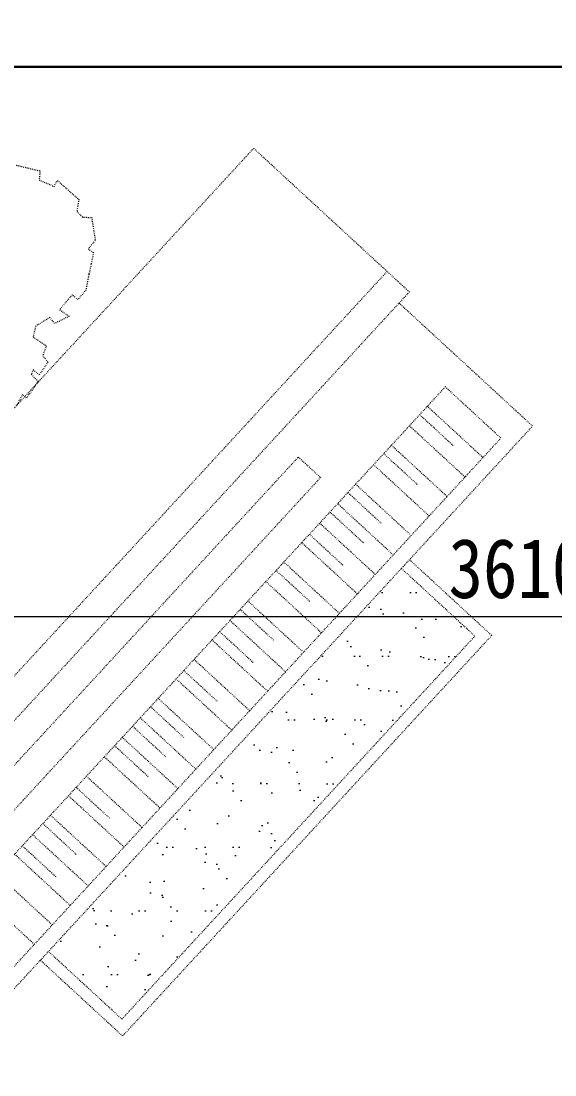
# Model space of a CAD drawing. Header units: millimetres. Extents: x -41640 to 3079702, y -5257903 to 68462.
# Drawn here: x 3955 to 4851, y 10495 to 12263 of the extents above; entities that cross this region are included whole.
import ezdxf

# ---------------------------------------------------------------- set-up
doc = ezdxf.new("R2010")
doc.units = ezdxf.units.MM
doc.header["$LTSCALE"] = 10
doc.linetypes.add('ACAD_ISO03W100', pattern=[30, 12, -18])
doc.linetypes.add('CONTINOUS', pattern=[0])
doc.layers.get('0').update_dxf_attribs({"color": 255})
doc.layers.get('Defpoints').update_dxf_attribs({"color": 255})
for name, color, linetype, lineweight in [('1强弱电插座尺寸', 5, 'Continuous', 0), ('1强电插座布线图', 1, 'Continuous', 30), ('浅线', 251, 'CONTINOUS', 0)]:
    doc.layers.add(name, color=color, linetype=linetype, lineweight=lineweight)
doc.styles.add('夏建东', font='', dxfattribs={"width": 0.85})
doc.styles.get('夏建东').set_extended_font_data('SimSun')
doc.dimstyles.new('g', dxfattribs={"dimtxt": 100, "dimasz": 31, "dimexe": 21, "dimexo": 30, "dimgap": 31, "dimtad": 1, "dimtih": 1, "dimtoh": 1, "dimdec": 0, "dimrnd": 10, "dimdsep": 46, "dimtxsty": '夏建东', "dimblk": 'OBLIQUE', "dimcen": 2.5, "dimdle": 21, "dimclrd": 5, "dimclre": 5, "dimclrt": 5, "dimadec": 0, "dimazin": 0, "dimtfac": 1, "dimtdec": 0, "dimtmove": 2, "dimatfit": 3, "dimldrblk": 'DOT', "dimfxl": 300, "dimlwd": -1, "dimlwe": -1, "dimarcsym": 1})

# ---------------------------------------------------------------- blocks, each defined once
blk = doc.blocks.new('_Oblique')
at = {"color": 0, "linetype": 'ByBlock', "lineweight": -2}
blk.add_line((-0.5, -0.5), (0.5, 0.5), dxfattribs=at)
blk = doc.blocks.new('*D675')
at = {"layer": '1强弱电插座尺寸', "color": 5}
for p, q in [((2982.3, 11263.2), (2982.3, 11284.2)), ((6594.4, 11263.2), (6594.4, 11284.2)), ((6615.4, 11263.2), (2961.3, 11263.2))]:
    blk.add_line(p, q, dxfattribs=at)
at = {"layer": 'Defpoints', "color": 0, "linetype": 'Continuous', "lineweight": 30}
for p in [(2982.3, 11263.2), (6594.4, 11263.2), (2982.3, 11237)]:
    blk.add_point(p, dxfattribs=at)
at = {"layer": '1强弱电插座尺寸', "color": 5, "linetype": 'Continuous', "xscale": 31, "yscale": 31, "zscale": 31, "rotation": 180}
blk.add_blockref('_Oblique', (2982.3, 11263.2), dxfattribs=at)
at = {"layer": '1强弱电插座尺寸', "color": 5, "linetype": 'Continuous', "xscale": 31, "yscale": 31, "zscale": 31}
blk.add_blockref('_Oblique', (6594.4, 11263.2), dxfattribs=at)
at = {"layer": '1强弱电插座尺寸', "color": 5, "linetype": 'Continuous', "lineweight": 30, "insert": (4788.4, 11344.2), "char_height": 100, "attachment_point": 5, "style": '夏建东'}
blk.add_mtext('3610', dxfattribs=at)
blk = doc.blocks.new('_Dot')
at = {"color": 0, "linetype": 'ByBlock', "lineweight": -2}
blk.add_line((-0.5, 0), (-1, 0), dxfattribs=at)
at = {"color": 0, "linetype": 'ByBlock', "const_width": 0.5}
blk.add_lwpolyline([(-0.25, 0, 1), (0.25, 0, 1)], format="xyb", close=True, dxfattribs=at)

msp = doc.modelspace()

# ---------------------------------------------------------------- hatches: boundary and pattern name
at = {"layer": '浅线', "linetype": 'ACAD_ISO03W100', "ltscale": 0.01}
h = msp.add_hatch(dxfattribs=at)
h.set_pattern_fill('粉刷', color=256, scale=0.2, angle=1397.3291, style=0)
h.set_pattern_definition([(99.829, (3423.816, 11233.91), (54.0917, 54.9607), [0, -60.8, 0, -68, 0, -65]), (129.829, (3423.82, 11233.91), (24.463, 130.9815), [0, -32.8, 0, -54.8, 0, -21]), (169.829, (3459.99, 11200.56), (-91.4345, 84.5954), [0, -20, 0, -72, 0, -94]), (179.829, (3459.99, 11200.56), (-64.616, 107.313), [0, -10, 0, -47.2, 0, -54])])
edge = h.paths.add_edge_path()
edge.add_line((4064.2, 10643.5), (4124.3, 10588.2))
edge.add_line((4124.3, 10588.2), (4717, 11231.1))
edge.add_line((4717, 11231.1), (4593.7, 11344.7))
edge.add_line((4593.7, 11344.7), (4001, 10701.8))

# ---------------------------------------------------------------- linework, layer by layer
at = {"layer": '1强电插座布线图', "linetype": 'Continuous', "lineweight": 30}
msp.add_lwpolyline([(6694, 2547.6), (3095.7, 2547.6), (3095.7, 6196.6), (8266.3, 6196.6), (8414.9, 6047.9), (9615.3, 6047.9, 0.414214), (9715.3, 6147.9), (9715.3, 6495.8, 0.414214), (9615.3, 6595.8), (5952, 6595.8), (3191.1, 6595.8, -0.414214), (3091.1, 6695.8), (3091.1, 12186.5), (10674.5, 12186.5, 0.414214), (10774.5, 12286.5), (10774.5, 12419.2, 0.414214), (10674.5, 12519.2), (10272.3, 12519.2)], format="xyb", dxfattribs=at)
at = {"layer": '浅线', "linetype": 'ACAD_ISO03W100', "ltscale": 0.01}
for p, q in [((4345.5, 12049.8, 0), (3278.1, 10892, 0)), ((4606.9, 11808.8, 0), (4345.5, 12049.8, 0)), ((3947.1, 12021.5, 0), (3986.9, 12012, 0)), ((3986.9, 12012, 0), (3985.5, 11996.7, 0)), ((3985.5, 11996.7, 0), (4010.4, 11985.9, 0)), ((4010.4, 11985.9, 0), (4015.8, 11996.1, 0)), ((4015.8, 11996.1, 0), (4052.1, 11963.9, 0)), ((4052.1, 11963.9, 0), (4048.8, 11944, 0)), ((4048.8, 11944, 0), (4058.4, 11934.2, 0)), ((4058.4, 11934.2, 0), (4073.6, 11933.8, 0)), ((4073.6, 11933.8, 0), (4079.6, 11895, 0)), ((4079.6, 11895, 0), (4067.6, 11881, 0)), ((4067.6, 11881, 0), (4076.4, 11874.8, 0)), ((4076.4, 11874.8, 0), (4072.6, 11854.9, 0)), ((4072.6, 11854.9, 0), (4069, 11838.9, 0)), ((4569.6, 11843.2, 0), (3502.2, 10685.4, 0)), ((4069, 11838.9, 0), (4063.9, 11812, 0)), ((4606.9, 11808.8, 0), (3539.5, 10650.9, 0)), ((4040.9, 11804, 0), (4019.8, 11778.9, 0)), ((4050.5, 11795.9, 0), (4040.9, 11804, 0)), ((4063.9, 11812, 0), (4050.5, 11795.9, 0)), ((4813.8, 11583.6, 0), (4589.7, 11790.1, 0)), ((4003.3, 11765.9, 0), (3979.7, 11751.6, 0)), ((4011.4, 11755.8, 0), (4003.3, 11765.9, 0)), ((4035.6, 11767.9, 0), (4011.4, 11755.8, 0)), ((4019.8, 11778.9, 0), (4035.6, 11767.9, 0)), ((3979.7, 11751.6, 0), (3975.2, 11733.2, 0)), ((3975.2, 11733.2, 0), (3997.4, 11718.3, 0)), ((3997.4, 11718.3, 0), (3991.6, 11702.2, 0)), ((3991.6, 11702.2, 0), (3999.9, 11690.9, 0)), ((3975.6, 11678, 0), (3972.1, 11670.5, 0)), ((3985.7, 11669.6, 0), (3975.6, 11678, 0)), ((3999.9, 11690.9, 0), (3985.7, 11669.6, 0)), ((3984, 11658.5, 0), (3964.2, 11630.5, 0)), ((3972.1, 11670.5, 0), (3984, 11658.5, 0)), ((4667.3, 11649.5, 0), (3703.2, 10603.7, 0)), ((4760.7, 11563.4, 0), (4667.3, 11649.5, 0)), ((3957.6, 11636.9, 0), (3946.7, 11616.6, 0)), ((3964.2, 11630.5, 0), (3957.6, 11636.9, 0)), ((4730.6, 11530.7, 0), (4637.2, 11616.8, 0)), ((3780.9, 10463, 0), (4813.8, 11583.6, 0)), ((4700.5, 11498.1, 0), (4607.1, 11584.1, 0)), ((3796.6, 10517.6, 0), (4760.7, 11563.4, 0)), ((4670.3, 11465.4, 0), (4576.9, 11551.4, 0)), ((3800.7, 10859.3, 0), (4420.5, 11531.6, 0)), ((4420.5, 11531.6, 0), (4457.8, 11497.2, 0)), ((4640.2, 11432.7, 0), (4546.8, 11518.8, 0)), ((4457.8, 11497.2, 0), (3838.1, 10824.9, 0)), ((4610.1, 11400, 0), (4516.7, 11486.1, 0)), ((4579.9, 11367.3, 0), (4486.6, 11453.4, 0)), ((4549.8, 11334.6, 0), (4456.4, 11420.7, 0)), ((4519.7, 11302, 0), (4426.3, 11388, 0)), ((4489.6, 11269.3, 0), (4396.2, 11355.4, 0)), ((4459.4, 11236.6, 0), (4366.1, 11322.7, 0)), ((4429.3, 11203.9, 0), (4335.9, 11290, 0)), ((4399.2, 11171.2, 0), (4305.8, 11257.3, 0)), ((4369, 11138.5, 0), (4275.7, 11224.6, 0)), ((4338.9, 11105.9, 0), (4245.5, 11191.9, 0)), ((4308.8, 11073.2, 0), (4215.4, 11159.3, 0)), ((4278.7, 11040.5, 0), (4185.3, 11126.6, 0)), ((4248.5, 11007.8, 0), (4155.2, 11093.9, 0)), ((4218.4, 10975.1, 0), (4125, 11061.2, 0)), ((4188.3, 10942.5, 0), (4094.9, 11028.5, 0)), ((4158.2, 10909.8, 0), (4064.8, 10995.9, 0)), ((4128, 10877.1, 0), (4034.6, 10963.2, 0)), ((4097.9, 10844.4, 0), (4004.5, 10930.5, 0)), ((4067.8, 10811.7, 0), (3974.4, 10897.8, 0)), ((4037.6, 10779, 0), (3944.3, 10865.1, 0)), ((4007.5, 10746.4, 0), (3914.1, 10832.4, 0)), ((3977.4, 10713.7, 0), (3884, 10799.8, 0))]:
    msp.add_line(p, q, dxfattribs=at)
at = {"layer": '浅线', "linetype": 'ACAD_ISO03W100', "ltscale": 0.01, "elevation": 0}
for points in [[(4624.3, 11602.8), (4680.3, 11551.2)], [(4564, 11537.4), (4620.1, 11485.8)], [(4503.8, 11472.1), (4559.8, 11420.4)], [(4473.7, 11439.4), (4529.7, 11387.7)], [(4439.2, 11402), (4495.2, 11350.4)], [(4607.2, 11359.4), (4745.2, 11232.2), (4125.5, 10559.9), (3987.5, 10687.1)], [(4593.7, 11344.7), (4717, 11231.1), (4124.3, 10588.2), (4001, 10701.8)], [(4383.3, 11341.3), (4439.3, 11289.7)], [(4323, 11276), (4379, 11224.3)], [(4288.6, 11238.6), (4344.6, 11187)], [(4228.3, 11173.3), (4284.4, 11121.6)], [(4172.4, 11112.6), (4228.4, 11060.9)], [(4142.2, 11079.9), (4198.3, 11028.2)], [(4112.1, 11047.2), (4168.1, 10995.6)], [(4047.6, 10977.2), (4103.6, 10925.5)], [(3991.6, 10916.5), (4047.6, 10864.8)], [(3957.2, 10879.1), (4013.2, 10827.5)]]:
    msp.add_lwpolyline(points, dxfattribs=at)

# ---------------------------------------------------------------- dimensions: what is measured, and where the dimension line sits
at = {"layer": '1强弱电插座尺寸', "linetype": 'Continuous', "lineweight": 30}
dim = msp.add_linear_dim(base=(2982.3, 11263.2), p1=(6594.4, 11263.2), p2=(2982.3, 11237), dimstyle='g', override={"dimfxlon": 1}, dxfattribs=at)
dim.commit()
dim.dimension.update_dxf_attribs({"geometry": '*D675', "text_midpoint": (4788.4, 11344.2)})

doc.saveas('drawing.dxf')
